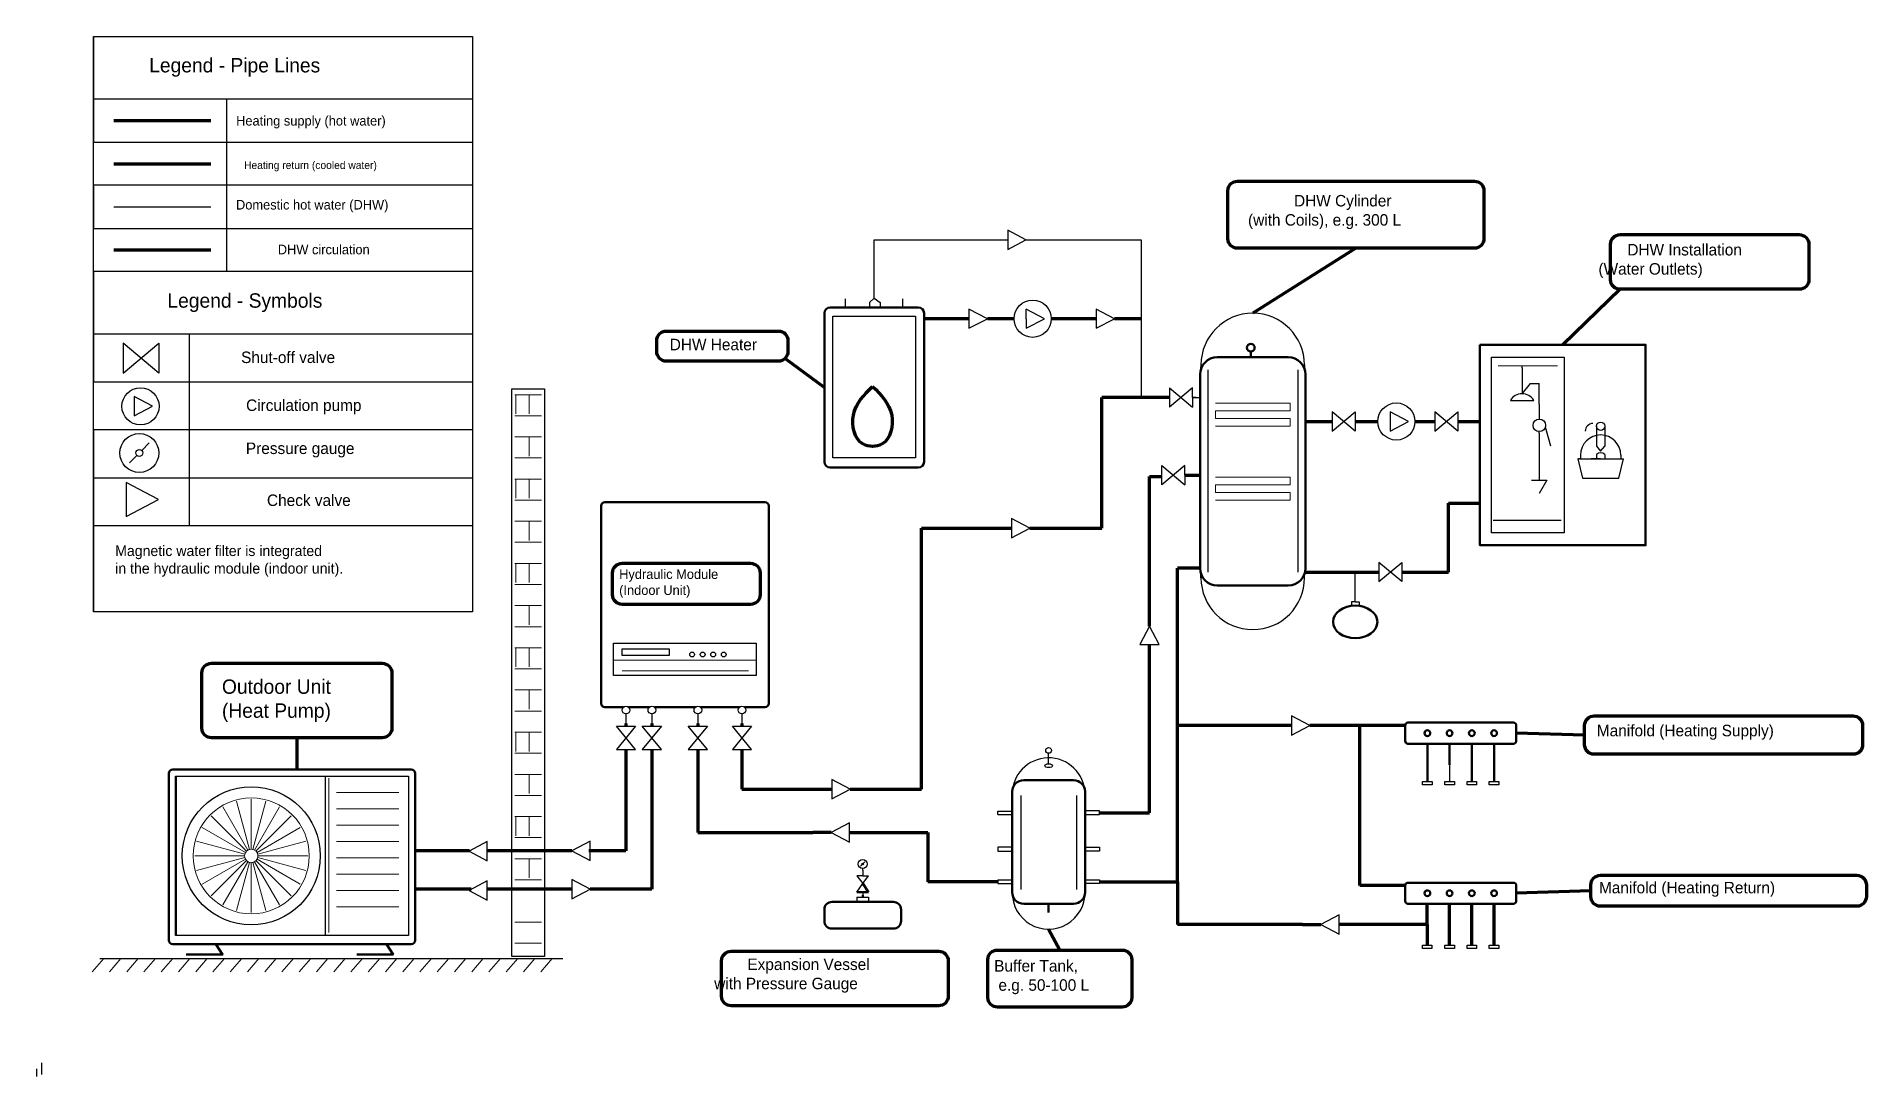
# Model space of a CAD drawing. Header units: millimetres. Extents: x 0 to 1909, y -8 to 1076.
import ezdxf

# ---------------------------------------------------------------- set-up
doc = ezdxf.new("R2010")
doc.units = ezdxf.units.MM
doc.layers.add('10', color=7, linetype='Continuous')
for name, color, linetype, lineweight in [('11', 2, 'Continuous', 30), ('13', 8, 'Continuous', 30), ('2', 7, 'Continuous', 30), ('3', 4, 'Continuous', 80), ('4', 1, 'Continuous', 25), ('5', 7, 'Continuous', 50), ('6', 8, 'Continuous', 30), ('7', 5, 'Continuous', 80), ('8', 1, 'Continuous', 80), ('9', 6, 'Continuous', 80)]:
    doc.layers.add(name, color=color, linetype=linetype, lineweight=lineweight)

msp = doc.modelspace()

# ---------------------------------------------------------------- linework, layer by layer
for p, q in [((869.1, 799), (874, 803.5)), ((874, 803.5), (880.1, 799)), ((844, 795), (844, 794)), ((869.1, 799), (869.1, 794)), ((880.1, 799), (880.1, 794)), ((904, 795), (904, 794)), ((1051.8, 782.2), (1032.6, 792.3)), ((1032.6, 782.2), (1032.6, 792.3)), ((1032.6, 782.2), (1032.6, 772.2)), ((1032.6, 772.2), (1051.8, 782.2)), ((1215, 734), (1214.1, 726)), ((1323, 734), (1323, 731)), ((1323, 731), (1323, 729.9)), ((1550, 731), (1550, 733)), ((1182, 710), (1182, 690)), ((1182, 710), (1206, 690)), ((1206, 710), (1182, 690)), ((1206, 700), (1206, 710)), ((1550, 704), (1559, 714.7)), ((1559, 714.7), (1568, 714.7)), ((1568, 693), (1568, 714.7)), ((1210, 700), (1206, 700)), ((1206, 700), (1206, 690)), ((1537.8, 697), (1562.2, 697)), ((1324, 675), (1352, 675)), ((1376, 675), (1388, 675)), ((1388, 675), (1399.5, 675)), ((1459, 675), (1438.2, 675)), ((1483, 675), (1506, 675)), ((1574.3, 669.5), (1579.8, 649.7)), ((1627.7, 670.1), (1627.7, 649.4)), ((1636.3, 670.1), (1636.3, 649.4)), ((109.7, 644.7), (117.6, 652.6)), ((1568, 663), (1568, 664.5)), ((1627.7, 649.4), (1632, 644.2)), ((1632, 644.2), (1636.3, 649.4)), ((96.9, 631.9), (104.7, 639.7)), ((1610, 636), (1608.2, 636)), ((1611, 640), (1611, 636)), ((1632, 636), (1622, 636)), ((1627.7, 640.6), (1627.7, 636)), ((1636.3, 640.6), (1636.3, 636)), ((1653, 640), (1653, 636)), ((1654, 636), (1655.8, 636)), ((1174, 609), (1174, 629)), ((1198, 629), (1174, 609)), ((1174, 629), (1198, 609)), ((1198, 619), (1198, 629)), ((1198, 619), (1198, 609)), ((1215, 512), (1215, 515.9)), ((1323, 512), (1323, 516.2)), ((1340, 518), (1400.7, 518)), ((1376, 487), (1376, 518)), ((1376, 518), (1400.7, 518)), ((1424.7, 518), (1428, 518)), ((1424.7, 518), (1428, 518)), ((1452, 518), (1428, 518)), ((1376, 487), (1372, 487)), ((1372, 487), (1372, 483)), ((1376, 487), (1379, 487)), ((1376, 487), (1380, 487)), ((1380, 487), (1380, 483)), ((1474.4, 317), (1474.4, 299.7)), ((1003, 265), (1003, 268.6)), ((1003, 268.6), (1018, 268.6)), ((1109, 269), (1094, 269)), ((1109, 265), (1109, 269)), ((1018, 231), (1003, 231)), ((1003, 231), (1003, 227)), ((1109, 231), (1109, 227)), ((859.6, 211.1), (861.4, 212.9)), ((862, 213.5), (862, 213.5)), ((862, 213.5), (862, 213.5)), ((862, 213.5), (862, 213.5)), ((862, 213.5), (862, 213.5)), ((862, 213.5), (862, 213.5)), ((862, 213.5), (862, 213.5)), ((862, 213.5), (862, 213.5)), ((862, 213.5), (862, 213.5)), ((862.6, 214), (864.4, 215.8)), ((1003, 227), (1018, 227)), ((1109, 227), (1094, 227)), ((862, 201), (856, 201)), ((856, 201), (862, 193)), ((856, 184), (862, 193)), ((862, 207), (862, 208.8)), ((862, 201), (868, 201)), ((862, 193), (868, 201)), ((1003, 197), (1003, 193)), ((1003, 193), (1018, 193)), ((1109, 193), (1094, 193)), ((1109, 197), (1109, 193)), ((856, 179), (856, 174)), ((856, 179), (868, 179)), ((868, 179), (868, 174))]:
    msp.add_line(p, q)
for points in [[(1032.4, 864.5), (1013.3, 874.6), (1013.3, 864.5), (1013.3, 854.5)], [(992.1, 782.2), (972.9, 792.3), (972.9, 782.2), (972.9, 772.2)], [(1124.7, 782.2), (1105.6, 792.3), (1105.6, 782.2), (1105.6, 772.2)], [(90.4, 741.1), (90.4, 725.6), (127.6, 756.6), (127.6, 741.1), (127.6, 725.6), (90.4, 756.6)], [(121, 690.9), (101.8, 701), (101.8, 690.9), (101.8, 680.9)], [(1352, 675), (1352, 665), (1376, 685), (1376, 675), (1376, 665), (1352, 685)], [(1431.4, 675), (1412.3, 685.1), (1412.3, 675), (1412.3, 665)], [(1459, 675), (1459, 665), (1483, 685), (1483, 675), (1483, 665), (1459, 685)], [(127.2, 593.6), (93.6, 611.3), (93.6, 593.6), (93.6, 576)], [(1036.5, 563.6), (1017.4, 573.7), (1017.4, 563.6), (1017.4, 553.6)], [(1400.7, 518), (1400.7, 508), (1424.7, 528), (1424.7, 518), (1424.7, 508), (1400.7, 528)], [(1161.3, 461.5), (1151.2, 442.4), (1161.3, 442.4), (1171.3, 442.4)], [(1328.5, 358), (1309.3, 368.1), (1309.3, 358), (1309.3, 348)], [(615, 333.1), (625, 333.1), (605, 357.1), (615, 357.1), (625, 357.1), (605, 333.1)], [(642, 333.1), (652, 333.1), (632, 357.1), (642, 357.1), (652, 357.1), (632, 333.1)], [(690, 333.1), (700, 333.1), (680, 357.1), (690, 357.1), (700, 357.1), (680, 333.1)], [(736, 333.1), (746, 333.1), (726, 357.1), (736, 357.1), (746, 357.1), (726, 333.1)], [(848.8, 291.6), (829.7, 301.7), (829.7, 291.6), (829.7, 281.6)], [(1446.2, 299.7), (1456.2, 299.7), (1456.2, 296), (1446.2, 296)], [(1469.4, 299.7), (1479.4, 299.7), (1479.4, 296), (1469.4, 296)], [(1492.6, 299.7), (1502.6, 299.7), (1502.6, 296), (1492.6, 296)], [(1515.8, 299.7), (1525.8, 299.7), (1525.8, 296), (1515.8, 296)], [(829, 246.5), (848.2, 236.4), (848.2, 246.5), (848.2, 256.5)], [(451.2, 226.9), (470.3, 216.8), (470.3, 226.9), (470.3, 236.9)], [(558.6, 227.2), (577.7, 217.1), (577.7, 227.2), (577.7, 237.2)], [(451.2, 186), (470.3, 175.9), (470.3, 186), (470.3, 196)], [(577.7, 187.2), (558.6, 197.3), (558.6, 187.2), (558.6, 177.2)], [(1340, 150.5), (1359.1, 140.4), (1359.1, 150.5), (1359.1, 160.5)], [(1446, 129), (1456, 129), (1456, 125.3), (1446, 125.3)], [(1469.4, 129), (1479.4, 129), (1479.4, 125.3), (1469.4, 125.3)], [(1492.6, 129), (1502.6, 129), (1502.6, 125.3), (1492.6, 125.3)], [(1515.8, 129), (1525.8, 129), (1525.8, 125.3), (1515.8, 125.3)]]:
    msp.add_lwpolyline(points, close=True)
for centre, radius in [((1039.3, 782.2), 19.4), ((108.4, 690.9), 19.4), ((1418.9, 675), 19.4), ((1568, 671), 6.48), ((1632, 670.1), 4.34), ((107.2, 642.2), 20.3), ((107.2, 642.2), 3.54), ((862, 213.5), 4.63), ((862, 213.5), 0.81)]:
    msp.add_circle(centre, radius)
for centre, radius, start, end in [((1550, 689.9), 14.1, 30.479, 149.521), ((1632, 635.4), 6.85, 50.6185, 129.3815), ((1056, 286.1), 38.1, 355.6329, 175.6329), ((1056, 183.6), 38, 179.4558, 0.5442)]:
    msp.add_arc(centre, radius, start, end)
msp.add_ellipse((1056, 316), major_axis=(-4.06, 0), ratio=0.485429)
at = {"layer": '10', "ltscale": 100}
for p, q in [((59.5, 1076.4), (59.5, 1011.4)), ((59.5, 1011.4), (455, 1011.4)), ((59.5, 1011.4), (59.5, 966.4)), ((198, 1011.4), (198, 831.4)), ((59.5, 966.4), (455, 966.4)), ((455, 966.4), (455, 921.4)), ((455, 921.4), (59.5, 921.4)), ((59.5, 921.4), (59.5, 876.4)), ((59.5, 876.4), (455, 876.4)), ((455, 876.4), (455, 831.4)), ((455, 831.4), (59.5, 831.4)), ((59.5, 831.4), (59.5, 766.4)), ((59.5, 766.4), (455, 766.4)), ((59.5, 766.4), (59.5, 716.4)), ((59.5, 766.4), (159.4, 766.4)), ((159.4, 566.4), (159.4, 766.4)), ((59.5, 716.4), (455, 716.4)), ((455, 716.4), (455, 666.4)), ((455, 666.4), (59.5, 666.4)), ((59.5, 666.4), (59.5, 616.4)), ((59.5, 616.4), (455, 616.4)), ((59.5, 616.4), (59.5, 566.4)), ((59.5, 566.4), (455, 566.4)), ((59.5, 566.4), (159.4, 566.4)), ((59.5, 566.4), (59.5, 476.4))]:
    msp.add_line(p, q, dxfattribs=at)
at = {"layer": '10', "color": 7}
msp.add_line((0, 0), (0, -8), dxfattribs=at)
at = {"layer": '10', "color": 4}
msp.add_line((5, 6), (5, -6), dxfattribs=at)
at = {"layer": '10', "ltscale": 100}
msp.add_lwpolyline([(59.5, 1076.4), (455, 1076.4), (455, 476.4), (59.5, 476.4)], close=True, dxfattribs=at)
at = {"layer": '11', "ltscale": 100}
msp.add_line((80.7, 898.9), (181.7, 898.9), dxfattribs=at)
at = {"layer": '11'}
for p, q in [((874, 803.5), (874, 864.5)), ((874, 864.5), (1013.3, 864.5)), ((1032.4, 864.5), (1152.5, 864.5)), ((1152.5, 864.5), (1152.5, 700)), ((1152.5, 700), (1182, 700)), ((1206, 700), (1214, 700))]:
    msp.add_line(p, q, dxfattribs=at)
at = {"layer": '13'}
msp.add_lwpolyline([(496, 709), (530, 709), (530, 117), (496, 117)], close=True, dxfattribs=at)
at = {"layer": '2'}
for p, q in [((844, 795), (844, 803)), ((904, 795), (904, 803)), ((1222, 729), (1222, 518)), ((1316, 729), (1316, 518)), ((1550, 731), (1550, 704)), ((1568, 693), (1568, 677.5)), ((1568, 663), (1568, 614)), ((1610, 636), (1654, 636)), ((1520, 572), (1591, 572)), ((1056, 318), (1056, 329)), ((1027, 285), (1027, 187)), ((1085, 285), (1085, 187)), ((862, 207), (862, 201)), ((862, 184), (862, 181))]:
    msp.add_line(p, q, dxfattribs=at)
at = {"layer": '2', "lineweight": 18}
for p, q in [((1525, 733), (1587, 733)), ((602, 426), (751, 426)), ((305, 303), (305, 142)), ((313, 288), (378, 288)), ((313, 271), (378, 271)), ((313, 254), (378, 254)), ((313, 237), (378, 237)), ((313, 220), (378, 220)), ((313, 203), (378, 203)), ((313, 186), (378, 186)), ((313, 169), (378, 169))]:
    msp.add_line(p, q, dxfattribs=at)
at = {"layer": '2', "lineweight": 15}
msp.add_line((611, 415), (743, 415), dxfattribs=at)
at = {"layer": '2', "lineweight": 13}
for p, q in [((220.5, 228.1), (194.5, 273.1)), ((222.2, 228.8), (208.7, 279)), ((224, 229), (224, 281)), ((225.8, 228.8), (239.3, 279)), ((227.5, 228.1), (253.5, 273.1)), ((217.9, 225.5), (172.9, 251.5)), ((219.1, 226.9), (182.3, 263.7)), ((228.9, 226.9), (265.7, 263.7)), ((230.1, 225.5), (275.1, 251.5)), ((217.2, 223.8), (167, 237.3)), ((230.8, 223.8), (281, 237.3)), ((217, 222), (165, 222)), ((217.2, 220.2), (167, 206.7)), ((217.9, 218.5), (172.9, 192.5)), ((219.1, 217.1), (182.3, 180.3)), ((220.5, 215.9), (194.5, 170.9)), ((222.2, 215.2), (208.7, 165)), ((224, 215), (224, 163)), ((225.8, 215.2), (239.3, 165)), ((227.5, 215.9), (253.5, 170.9)), ((228.9, 217.1), (265.7, 180.3)), ((230.1, 218.5), (275.1, 192.5)), ((230.8, 220.2), (281, 206.7)), ((231, 222), (283, 222)), ((1451, 172), (1451, 164))]:
    msp.add_line(p, q, dxfattribs=at)
at = {"layer": '2'}
for points in [[(831, 785), (917, 785), (917, 637), (831, 637)], [(1518, 742), (1594, 742), (1594, 559), (1518, 559)], [(602, 444), (751, 444), (751, 410), (602, 410)], [(611, 438), (660, 438), (660, 431), (611, 431)], [(145, 305), (388, 305), (388, 139), (145, 139)], [(146, 305), (301, 305), (301, 139), (146, 139)]]:
    msp.add_lwpolyline(points, close=True, dxfattribs=at)
at = {"layer": '2', "lineweight": 18}
for points in [[(1230, 694), (1308, 694), (1308, 686), (1230, 686), (1230, 678), (1308, 678), (1308, 670), (1230, 670)], [(1230, 617), (1308, 617), (1308, 609), (1230, 609), (1230, 601), (1308, 601), (1308, 593), (1230, 593)]]:
    msp.add_lwpolyline(points, dxfattribs=at)
at = {"layer": '2'}
for points in [[(1608.2, 636), (1613, 616), (1651, 616), (1655.8, 636)], [(1560, 614), (1576, 614), (1568, 600)]]:
    msp.add_lwpolyline(points, dxfattribs=at)
for centre, radius in [((684, 432), 2.5), ((695, 432), 2.5), ((706, 432), 2.5), ((717, 432), 2.5), ((615, 374), 4), ((642, 374), 4), ((690, 374), 4), ((736, 374), 4), ((1056, 332), 3)]:
    msp.add_circle(centre, radius, dxfattribs=at)
at = {"layer": '2', "lineweight": 25}
msp.add_circle((224, 222), 72, dxfattribs=at)
at = {"layer": '2', "lineweight": 15}
msp.add_circle((224, 222), 60.5, dxfattribs=at)
at = {"layer": '2', "lineweight": 18}
msp.add_circle((224, 222), 7, dxfattribs=at)
at = {"layer": '2'}
for centre, radius, start, end in [((1269, 734), 54, -360, -180), ((1624, 665), 8, -270, -180), ((1632, 640), 21, -360, -180), ((1269, 512), 54, -180, 0)]:
    msp.add_arc(centre, radius, start, end, dxfattribs=at)
at = {"layer": '3'}
msp.add_spline([(872.3, 711.6), (852.3, 681.6), (862.3, 651.6), (882.3, 651.6), (892.3, 681.6), (872.3, 711.6)], degree=3, dxfattribs=at)
at = {"layer": '4'}
for p, q in [((1451.2, 299.7), (1451.2, 339)), ((1474.4, 339), (1474.4, 299.7)), ((1497.6, 339), (1497.6, 299.7)), ((1520.8, 339), (1520.8, 299.7))]:
    msp.add_line(p, q, dxfattribs=at)
at = {"layer": '5'}
for p, q in [((822, 633), (822, 788)), ((828, 794), (920, 794)), ((926, 788), (926, 633)), ((1267, 742), (1267, 748)), ((1232, 742), (1306, 742)), ((1214, 522), (1214, 724)), ((1324, 724), (1324, 522)), ((920, 627), (828, 627)), ((589, 381), (589, 587)), ((593, 591), (760, 591)), ((764, 587), (764, 381)), ((1306, 504), (1232, 504)), ((1372, 483), (1372, 482.7)), ((1380, 483), (1380, 482.7)), ((612.4, 377), (593, 377)), ((639.4, 377), (617.6, 377)), ((687.4, 377), (644.6, 377)), ((733.4, 377), (692.6, 377)), ((760, 377), (738.6, 377)), ((1428, 342), (1428, 358)), ((1431, 361), (1541, 361)), ((1544, 358), (1544, 342)), ((1541, 339), (1431, 339)), ((1451.2, 339), (1451.2, 299.7)), ((1474.4, 339), (1474.4, 317)), ((1497.6, 339), (1497.6, 299.7)), ((1520.8, 339), (1520.8, 299.7)), ((138, 134), (138, 308)), ((142, 312), (391, 312)), ((395, 308), (395, 134)), ((1018, 184), (1018, 289)), ((1030, 301), (1082, 301)), ((1094, 289), (1094, 184)), ((868, 184), (862, 193)), ((1428, 175), (1428, 191)), ((1431, 194), (1541, 194)), ((1544, 191), (1544, 175)), ((868, 184), (856, 184)), ((856, 174), (856, 173.5)), ((856, 174), (868, 174)), ((862, 181), (862, 179)), ((868, 174), (868, 173.5)), ((1082, 172), (1030, 172)), ((1056, 172), (1056, 163)), ((1541, 172), (1431, 172)), ((1451, 172), (1451, 129)), ((1474.4, 172), (1474.4, 129)), ((1497.6, 172), (1497.6, 129)), ((1520.8, 172), (1520.8, 129)), ((391, 130), (142, 130))]:
    msp.add_line(p, q, dxfattribs=at)
at = {"layer": '5', "lineweight": 25}
for p, q in [((1210, 700), (1214, 700)), ((1324, 675), (1340, 675)), ((1198, 619), (1214, 619)), ((1324, 518), (1340, 518)), ((1003, 265), (1018, 265)), ((1094, 265), (1109, 265)), ((1094, 231), (1109, 231)), ((1003, 197), (1018, 197)), ((1094, 197), (1109, 197))]:
    msp.add_line(p, q, dxfattribs=at)
at = {"layer": '5', "lineweight": 30}
for p, q in [((615, 370), (615, 360)), ((642, 370), (642, 360)), ((690, 370), (690, 360)), ((736, 370), (736, 360)), ((66, 115), (549, 115))]:
    msp.add_line(p, q, dxfattribs=at)
at = {"layer": '5'}
msp.add_lwpolyline([(1506, 755), (1679, 755), (1679, 546), (1506, 546)], close=True, dxfattribs=at)
msp.add_lwpolyline([(830, 174), (894, 174, -0.414214), (902, 166), (902, 154.1, -0.414214), (894, 146.1), (830, 146.1, -0.414214), (822, 154.1), (822, 166, -0.414214)], format="xyb", close=True, dxfattribs=at)
for points in [[(164, 130), (187, 130), (194, 119), (156, 119)], [(342, 130), (365, 130), (372, 119), (334, 119)]]:
    msp.add_lwpolyline(points, dxfattribs=at)
for centre, radius in [((1267, 752), 4), ((1451.2, 350), 3), ((1474.4, 350), 3), ((1497.6, 350), 3), ((1520.8, 350), 3), ((1451.2, 183), 3), ((1474.4, 183), 3), ((1497.6, 183), 3), ((1520.8, 183), 3)]:
    msp.add_circle(centre, radius, dxfattribs=at)
for centre, radius, start, end in [((828, 788), 6, -270, -180), ((920, 788), 6, -360, -270), ((1232, 724), 18, -270, -180), ((1306, 724), 18, -360, -270), ((828, 633), 6, -180, -90), ((920, 633), 6, -90, 0), ((593, 587), 4, -270, -180), ((760, 587), 4, -360, -270), ((1232, 522), 18, -180, -90), ((1306, 522), 18, -90, 0), ((593, 381), 4, -180, -90), ((760, 381), 4, -90, 0), ((1431, 358), 3, -270, -180), ((1541, 358), 3, -360, -270), ((1431, 342), 3, -180, -90), ((1541, 342), 3, -90, 0), ((142, 308), 4, -270, -180), ((391, 308), 4, -360, -270), ((1030, 289), 12, -270, -180), ((1082, 289), 12, -360, -270), ((1431, 191), 3, -270, -180), ((1541, 191), 3, -360, -270), ((1030, 184), 12, -180, -90), ((1082, 184), 12, -90, 0), ((1431, 175), 3, -180, -90), ((1541, 175), 3, -90, 0), ((142, 134), 4, -180, -90), ((391, 134), 4, -90, 0)]:
    msp.add_arc(centre, radius, start, end, dxfattribs=at)
msp.add_ellipse((1376, 466), major_axis=(-23.1, 0), ratio=0.73582, dxfattribs=at)
at = {"layer": '6', "lineweight": 13}
for p, q in [((499, 703), (527, 703)), ((500, 703), (500, 683)), ((514, 703), (514, 683)), ((499, 681), (527, 681)), ((499, 659), (527, 659)), ((514, 659), (514, 639)), ((499, 637), (527, 637)), ((499, 615), (527, 615)), ((500, 615), (500, 595)), ((514, 615), (514, 595)), ((499, 593), (527, 593)), ((499, 571), (527, 571)), ((514, 571), (514, 551)), ((499, 549), (527, 549)), ((499, 527), (527, 527)), ((500, 527), (500, 507)), ((514, 527), (514, 507)), ((499, 505), (527, 505)), ((499, 483), (527, 483)), ((514, 483), (514, 463)), ((499, 461), (527, 461)), ((499, 439), (527, 439)), ((500, 439), (500, 419)), ((514, 439), (514, 419)), ((499, 417), (527, 417)), ((499, 395), (527, 395)), ((514, 395), (514, 375)), ((499, 373), (527, 373)), ((499, 351), (527, 351)), ((500, 351), (500, 331)), ((514, 351), (514, 331)), ((499, 329), (527, 329)), ((499, 307), (527, 307)), ((514, 307), (514, 287)), ((499, 285), (527, 285)), ((499, 263), (527, 263)), ((500, 263), (500, 243)), ((514, 263), (514, 243)), ((499, 241), (527, 241)), ((499, 219), (527, 219)), ((514, 219), (514, 199)), ((499, 197), (527, 197)), ((499, 153), (527, 153)), ((499, 131), (527, 131))]:
    msp.add_line(p, q, dxfattribs=at)
at = {"layer": '6', "lineweight": 15}
for p, q in [((70, 115), (58, 101)), ((88, 115), (76, 101)), ((106, 115), (94, 101)), ((124, 115), (112, 101)), ((142, 115), (130, 101)), ((160, 115), (148, 101)), ((178, 115), (166, 101)), ((196, 115), (184, 101)), ((214, 115), (202, 101)), ((232, 115), (220, 101)), ((250, 115), (238, 101)), ((268, 115), (256, 101)), ((286, 115), (274, 101)), ((304, 115), (292, 101)), ((322, 115), (310, 101)), ((340, 115), (328, 101)), ((358, 115), (346, 101)), ((376, 115), (364, 101)), ((394, 115), (382, 101)), ((412, 115), (400, 101)), ((430, 115), (418, 101)), ((448, 115), (436, 101)), ((466, 115), (454, 101)), ((484, 115), (472, 101)), ((502, 115), (490, 101)), ((520, 115), (508, 101)), ((538, 115), (526, 101))]:
    msp.add_line(p, q, dxfattribs=at)
at = {"layer": '7', "ltscale": 100}
msp.add_line((80.7, 943.9), (181.7, 943.9), dxfattribs=at)
at = {"layer": '7'}
for p, q in [((1161.3, 617.8), (1174, 617.8)), ((1161.3, 461.5), (1161.3, 617.8)), ((1198, 619), (1214, 619)), ((1473.1, 518), (1473.1, 589.7)), ((1473.1, 589.7), (1506, 589.7)), ((1190.6, 195), (1190.6, 522)), ((1214, 522), (1190.6, 522)), ((1324, 518), (1400.7, 518)), ((1424.7, 518), (1452, 518)), ((1452, 518), (1473.1, 518)), ((1161.3, 267), (1161.3, 442.4)), ((642, 360), (642, 357.1)), ((690, 360), (690, 357.1)), ((642, 333.1), (642, 187.2)), ((690, 333.1), (690, 246.5)), ((1109, 267), (1161.3, 267)), ((690, 246.5), (809.9, 246.5)), ((829, 246.5), (809.9, 246.5)), ((848.2, 246.5), (929.8, 246.5)), ((929.8, 246.5), (929.8, 195)), ((1003, 195), (929.8, 195)), ((1109, 195), (1190.6, 195)), ((1190.6, 195), (1190.6, 150.5)), ((453.5, 187.2), (395, 187.2)), ((558.6, 187.2), (470.3, 187.2)), ((642, 187.2), (577.7, 187.2)), ((1451, 150.5), (1451, 172)), ((1474.4, 129), (1474.4, 172)), ((1497.6, 129), (1497.6, 172)), ((1520.8, 129), (1520.8, 172)), ((1320.8, 150.5), (1190.6, 150.5)), ((1320.8, 150.5), (1340, 150.5)), ((1451, 150.5), (1359.1, 150.5)), ((1451, 150.5), (1451, 129))]:
    msp.add_line(p, q, dxfattribs=at)
at = {"layer": '8', "ltscale": 100}
msp.add_line((80.7, 988.9), (181.7, 988.9), dxfattribs=at)
at = {"layer": '8'}
for p, q in [((1376.7, 855.7), (1269, 788)), ((1652.4, 812.9), (1592.5, 755)), ((781, 740.8), (822, 710.5)), ((1111.4, 563.6), (1111.4, 700)), ((1182, 700), (1111.4, 700)), ((1324, 675), (1352, 675)), ((1376, 675), (1399.5, 675)), ((1438.2, 675), (1459, 675)), ((1483, 675), (1506, 675)), ((923.4, 291.6), (923.4, 563.6)), ((923.4, 563.6), (1017.4, 563.6)), ((1036.5, 563.6), (1111.4, 563.6)), ((271.5, 345.2), (271.5, 312)), ((615, 360), (615, 357.1)), ((736, 360), (736, 357.1)), ((1309.3, 358), (1190.6, 358)), ((1428, 358), (1328.5, 358)), ((1380.8, 191), (1380.8, 358)), ((1615.3, 348), (1544, 350)), ((615, 333.1), (615, 227.2)), ((736, 333.1), (736, 291.6)), ((736, 291.6), (829.7, 291.6)), ((848.8, 291.6), (923.4, 291.6)), ((451.7, 227.2), (395, 227.2)), ((558.6, 227.2), (470.3, 227.2)), ((615, 227.2), (576.3, 227.2)), ((1428, 191), (1380.8, 191)), ((1621.8, 185.6), (1544, 183)), ((1067.7, 123.8), (1056, 145.6))]:
    msp.add_line(p, q, dxfattribs=at)
for points in [[(1253, 925.7), (1500.3, 925.7, -0.414214), (1510.3, 915.7), (1510.3, 865.7, -0.414214), (1500.3, 855.7), (1253, 855.7, -0.414214), (1243, 865.7), (1243, 915.7, -0.414214)], [(1652.4, 869.9), (1839.3, 869.9, -0.414214), (1849.3, 859.9), (1849.3, 822.9, -0.414214), (1839.3, 812.9), (1652.4, 812.9, -0.414214), (1642.4, 822.9), (1642.4, 859.9, -0.414214)], [(657.1, 769.4), (774, 769.4, -0.414214), (784, 759.4), (784, 747.9, -0.414214), (774, 737.9), (657.1, 737.9, -0.414214), (647.1, 747.9), (647.1, 759.4, -0.414214)], [(611, 527.1), (745, 527.1, -0.414214), (755, 517.1), (755, 494.3, -0.414214), (745, 484.3), (611, 484.3, -0.414214), (601, 494.3), (601, 517.1, -0.414214)], [(182.4, 422.8), (360.7, 422.8, -0.414214), (370.7, 412.8), (370.7, 355.2, -0.414214), (360.7, 345.2), (182.4, 345.2, -0.414214), (172.4, 355.2), (172.4, 412.8, -0.414214)], [(1625.3, 368), (1895.4, 368, -0.414214), (1905.4, 358), (1905.4, 337.9, -0.414214), (1895.4, 327.9), (1625.3, 327.9, -0.414214), (1615.3, 337.9), (1615.3, 358, -0.414214)], [(1631.8, 201.7), (1899.3, 201.7, -0.414214), (1909.3, 191.7), (1909.3, 179.5, -0.414214), (1899.3, 169.5), (1631.8, 169.5, -0.414214), (1621.8, 179.5), (1621.8, 191.7, -0.414214)], [(724.7, 122.5), (941.3, 122.5, -0.414214), (951.3, 112.5), (951.3, 75.6, -0.414214), (941.3, 65.6), (724.7, 65.6, -0.414214), (714.7, 75.6), (714.7, 112.5, -0.414214)], [(1002.6, 123.8), (1132.8, 123.8, -0.414214), (1142.8, 113.8), (1142.8, 74.3, -0.414214), (1132.8, 64.3), (1002.6, 64.3, -0.414214), (992.6, 74.3), (992.6, 113.8, -0.414214)]]:
    msp.add_lwpolyline(points, format="xyb", close=True, dxfattribs=at)
at = {"layer": '9', "ltscale": 100}
msp.add_line((80.7, 853.9), (181.7, 853.9), dxfattribs=at)
at = {"layer": '9'}
for p, q in [((972.9, 782.2), (926, 782.2)), ((1019.9, 782.2), (992.1, 782.2)), ((1105.6, 782.2), (1058.6, 782.2)), ((1152.5, 782.2), (1124.7, 782.2))]:
    msp.add_line(p, q, dxfattribs=at)

# ---------------------------------------------------------------- texts
at = {"layer": '10', "ltscale": 100, "attachment_point": 1}
for s, width, gutter_width, insert, char_height in [('Legend - Pipe Lines', 27182.076, 75, (117.5, 1054.1), 15), ('Legend - Symbols', 22236.548, 75, (136.5, 808.7), 15), ('Shut-off valve', 12623.142, 60, (213.4, 748), 12), ('Circulation pump', 11168.191, 60, (218.6, 698), 12), ('Pressure gauge', 11828.842, 60, (218.4, 653.1), 12), ('Check valve', 12663.144, 60, (240.4, 598.9), 12)]:
    msp.add_mtext_dynamic_manual_height_columns(s, width=width, gutter_width=gutter_width, heights=[0], dxfattribs=dict(at, insert=insert, char_height=char_height))
at = {"layer": '11', "ltscale": 100, "insert": (208.1, 906.1), "char_height": 10, "attachment_point": 1}
msp.add_mtext_dynamic_manual_height_columns('Domestic hot water (DHW)', width=11501.872, gutter_width=50, heights=[0], dxfattribs=at)
at = {"layer": '7', "ltscale": 100, "insert": (216.5, 946.4), "char_height": 8, "attachment_point": 1}
msp.add_mtext_dynamic_manual_height_columns('Heating return (cooled water)', width=8640.736, gutter_width=40, heights=[0], dxfattribs=at)
at = {"layer": '8', "ltscale": 100, "attachment_point": 1}
for s, width, gutter_width, insert, char_height in [('Heating supply (hot water)', 12337.434, 50, (208.2, 993.7), 10), ('Magnetic water filter is integrated^Jin the hydraulic module (indoor unit).', 22562.799, 55, (82, 545.7), 11)]:
    msp.add_mtext_dynamic_manual_height_columns(s, width=width, gutter_width=gutter_width, heights=[0], dxfattribs=dict(at, insert=insert, char_height=char_height))
at = {"layer": '8', "attachment_point": 1}
for s, width, gutter_width, insert, char_height in [('^IDHW Cylinder\\P(with Coils), e.g. 300 L', 15881.673, 60, (1264.1, 911.3), 12), ('^IDHW Installation\\P    (Water Outlets)', 17625.345, 60, (1611.9, 860.2), 12), ('DHW Heater', 6344.8, 60, (660.7, 761.3), 12), ('Hydraulic Module\\P(Indoor Unit)', 6253.306, 50, (607.9, 520.8), 10), ('Outdoor Unit\\P(Heat Pump)', 21101.575, 75, (193.4, 406), 15), ('^IManifold (Heating Supply)', 15181.806, 60, (1580.1, 358.7), 12), ('Manifold (Heating Return)', 15104.851, 60, (1630.3, 194.9), 12), ('^IExpansion Vessel\\P   with Pressure Gauge', 13551.853, 60, (693.7, 114.9), 12), ('Buffer Tank,\\P e.g. 50-100 L', 10095.162, 60, (999.2, 113.3), 12)]:
    msp.add_mtext_dynamic_manual_height_columns(s, width=width, gutter_width=gutter_width, heights=[0], dxfattribs=dict(at, insert=insert, char_height=char_height))
at = {"layer": '9', "ltscale": 100, "insert": (251.7, 859.4), "char_height": 10, "attachment_point": 1}
msp.add_mtext_dynamic_manual_height_columns('DHW circulation', width=10259.865, gutter_width=50, heights=[0], dxfattribs=at)

doc.saveas('drawing.dxf')
